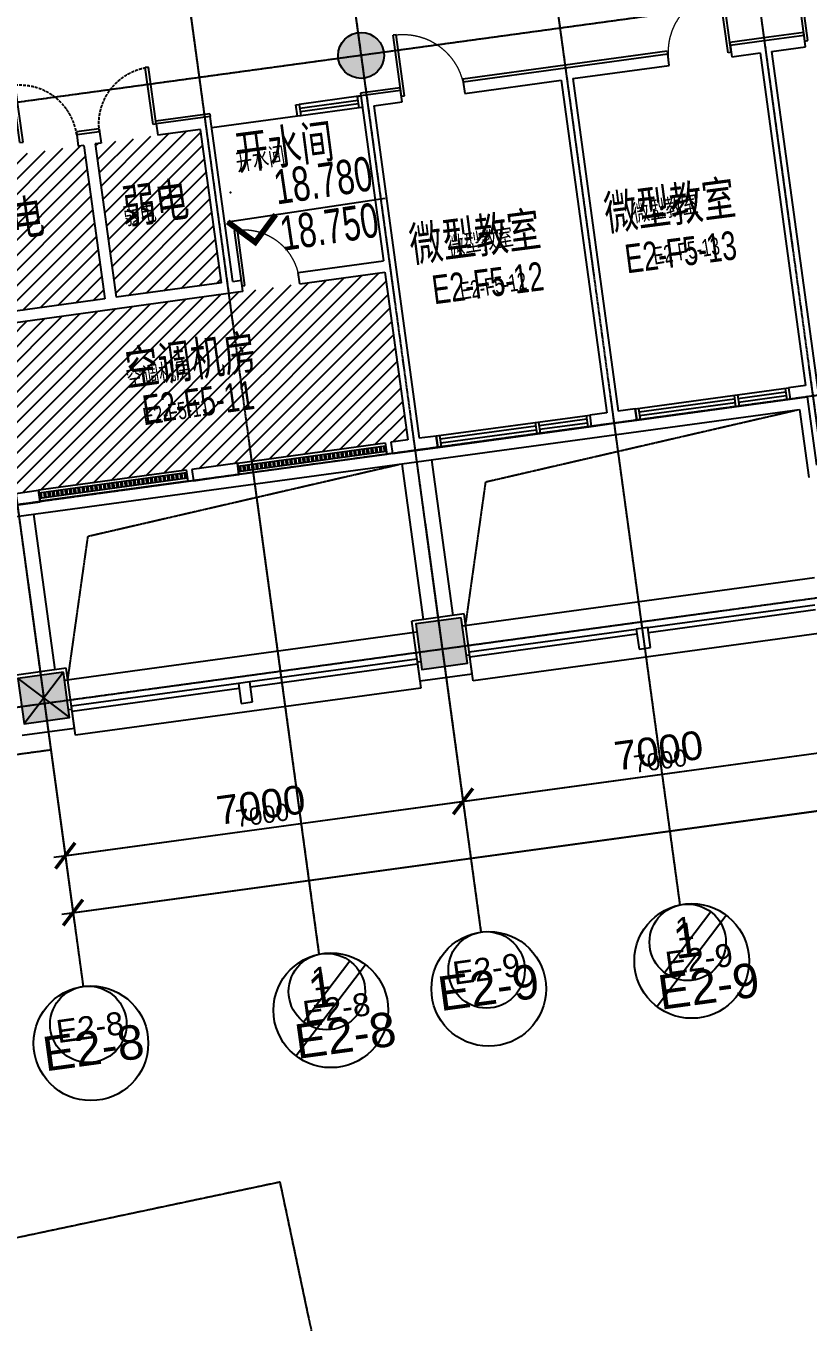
# Model space of a CAD drawing. Header units: millimetres. Extents: x -39175 to 150737, y -15023 to 140542.
# Drawn here: x -2207 to 11431, y 88440 to 111038 of the extents above; entities that cross this region are included whole.
import ezdxf
from ezdxf.enums import TextEntityAlignment as Align

# ---------------------------------------------------------------- set-up
doc = ezdxf.new("R2010")
doc.units = ezdxf.units.MM
doc.header["$LTSCALE"] = 10
for name, pattern in [('DASH', [0.35, 0.25, -0.1]), ('E-RG-1F$0$$0$DOTE', [2.42, 2, -0.2, 0.02, -0.2]), ('XRE2$0$HIDDEN', [0.375, 0.25, -0.125])]:
    doc.linetypes.add(name, pattern=pattern)
for name, color, linetype in [('A—墙体', 7, 'Continuous'), ('A—文字索引', 40, 'Continuous'), ('A—轴线、尺寸', 1, 'Continuous'), ('A—门窗', 135, 'Continuous'), ('E2-RI-5F$0$A-SYMB-VOID', 35, 'Continuous'), ('I—平面—填充03(灰度)', 250, 'Continuous'), ('I—平面—文字', 40, 'Continuous'), ('I—平面—文字（放大1：100）', 40, 'XRE2$0$HIDDEN'), ('I—平面—标高', 40, 'Continuous'), ('I—平面—装饰面层线', 192, 'Continuous'), ('I—平面—门', 22, 'Continuous'), ('轴线100', 1, 'Continuous')]:
    doc.layers.add(name, color=color, linetype=linetype)
doc.layers.add('E2-RI-5F$0$A-DETL', color=5, linetype='Continuous', lineweight=5)
doc.layers.add('E2-RI-5F$0$A-DOOR', color=32, linetype='Continuous', lineweight=5)
doc.styles.add('ARIAL', font='arial.ttf')
doc.styles.add('E1-RI-5F$0$$4$XD2008', font='SIMYOU.TTF', dxfattribs={"width": 0.7})
doc.styles.add('E2-RI-5F$0$Standard', font='gbenor.shx', dxfattribs={"bigfont": 'gbcbig.shx'})
doc.styles.add('XD2008', font='SIMYOU.TTF', dxfattribs={"width": 0.7, "height": 600})
doc.dimstyles.new('200', dxfattribs={"dimscale": 200, "dimtxt": 2.5, "dimasz": 2, "dimexe": 1, "dimexo": 1, "dimgap": 0.8, "dimtad": 1, "dimdec": 0, "dimdsep": 46, "dimtxsty": 'ARIAL', "dimblk1": 'ARCHTICK', "dimblk2": 'ARCHTICK', "dimsah": 1, "dimcen": -0.9, "dimdle": 1, "dimclrd": 256, "dimclre": 256, "dimclrt": 40, "dimaunit": 1, "dimadec": 0, "dimazin": 0, "dimtfac": 0.35, "dimtdec": 0, "dimtix": 1, "dimtmove": 2, "dimatfit": 3, "dimldrblk": 'ARCHTICK', "dimfxl": 0, "dimtvp": 0.8, "dimtolj": 1, "dimtzin": 0, "dimarcsym": 0})
doc.dimstyles.new('副本 100', dxfattribs={"dimscale": 100, "dimtxt": 2.5, "dimasz": 2, "dimexe": 1, "dimexo": 1, "dimgap": 0.8, "dimtad": 1, "dimdec": 0, "dimdsep": 46, "dimtxsty": 'ARIAL', "dimblk1": 'ARCHTICK', "dimblk2": 'ARCHTICK', "dimsah": 1, "dimcen": -0.9, "dimdle": 1, "dimclrd": 256, "dimclre": 256, "dimclrt": 40, "dimaunit": 1, "dimadec": 0, "dimazin": 0, "dimtfac": 0.35, "dimtdec": 0, "dimtix": 1, "dimtmove": 2, "dimatfit": 3, "dimldrblk": 'ARCHTICK', "dimfxl": 0, "dimtvp": 0.8, "dimtolj": 1, "dimtzin": 0, "dimarcsym": 0})
pattern_1 = [(45, (-6071.9, -5118.89), (-132.58252, 132.58252), [])]

# ---------------------------------------------------------------- blocks, each defined once
blk = doc.blocks.new('E-COLS-F5')
at = {"layer": 'I—平面—填充03(灰度)'}
h = blk.add_hatch(color=18, dxfattribs=at)
edge = h.paths.add_edge_path()
edge.add_arc((11712551, -6096421), 400, 0, 360)
for points in [[(11714295, -6106225), (11713503, -6106333), (11713611, -6107126), (11714404, -6107017)], [(11707360, -6107173), (11706567, -6107281), (11706675, -6108074), (11707468, -6107965)]]:
    blk.add_hatch(color=18, dxfattribs=at).paths.add_polyline_path(points)
at = {"layer": 'A—墙体'}
for points in [[(11714295, -6106225), (11713503, -6106333), (11713611, -6107126), (11714404, -6107017)], [(11707360, -6107173), (11706567, -6107281), (11706675, -6108074), (11707468, -6107965)]]:
    blk.add_lwpolyline(points, close=True, dxfattribs=at)
blk.add_circle((11712551, -6096421), 400, dxfattribs=at)
blk = doc.blocks.new('E2-RI-5F$0$$DorLib2D$00000001')
at = {"layer": 'I—平面—门'}
for p, q in [((0.45, 0.975), (0.5, 0.975)), ((0.45, 0), (0.45, 0.975)), ((0.5, 0), (0.5, 0.975)), ((0.5, 0), (0.45, 0))]:
    blk.add_line(p, q, dxfattribs=at)
at = {"layer": 'I—平面—门', "color": 8, "linetype": 'DASH', "lineweight": 13}
blk.add_arc((0.475, 0), 0.975, 91.4693, 180, dxfattribs=at)
blk = doc.blocks.new('E2-RI-5F$0$DOOR1000')
at = {"layer": 'I—平面—门'}
for p, q in [((0, 1000), (56, 1000)), ((0, 0), (0, 1000)), ((56, 0), (56, 1000)), ((0, 0), (56, 0))]:
    blk.add_line(p, q, dxfattribs=at)
at = {"layer": 'I—平面—门', "color": 8, "linetype": 'DASH', "ltscale": 20}
blk.add_arc((0, 0), 1000, 0, 90, dxfattribs=at)
blk = doc.blocks.new('E2-RI-5F$0$窗2727')
at = {"layer": 'A—门窗'}
for p, q in [((11707367, -6105027), (11710042, -6104662)), ((11709150, -6104784), (11709178, -6104982)), ((11709992, -6104736), (11709160, -6104850)), ((11709983, -6104670), (11710010, -6104868)), ((11710042, -6104662), (11710069, -6104860)), ((11707394, -6105225), (11710069, -6104860)), ((11709100, -6104858), (11707436, -6105085)), ((11709109, -6104924), (11707445, -6105151)), ((11709091, -6104792), (11709118, -6104990)), ((11710001, -6104802), (11709169, -6104916)), ((11707367, -6105027), (11707394, -6105225)), ((11707426, -6105019), (11707454, -6105217))]:
    blk.add_line(p, q, dxfattribs=at)
blk = doc.blocks.new('E2-RI-5F$0$$DDT_AUDIT_GENERATED_(0)')
at = {"style": 'E2-RI-5F$0$Standard'}
blk.add_text('$DDT_AUDIT_GENERATED_(0)', height=1, dxfattribs=at).set_placement((0, 0))
blk = doc.blocks.new('_ArchTick')
at = {"color": 0, "linetype": 'ByBlock', "const_width": 0.15}
blk.add_lwpolyline([(-0.5, -0.5), (0.5, 0.5)], dxfattribs=at)
blk = doc.blocks.new('*D4704')
at = {"layer": 'A—轴线、尺寸', "linetype": 'ByBlock', "lineweight": -2}
for p, q in [((11701, 103223), (12378, 98269)), ((4765, 102275), (5443, 97321)), ((5217, 97492), (12549, 98494))]:
    blk.add_line(p, q, dxfattribs=at)
at = {"layer": 'Defpoints', "color": 0, "linetype": 'ByBlock'}
for p in [(11674, 103421), (4738, 102473), (12351, 98467)]:
    blk.add_point(p, dxfattribs=at)
at = {"layer": 'A—轴线、尺寸', "linetype": 'ByBlock', "lineweight": -2, "xscale": 400, "yscale": 400, "zscale": 400}
for p, rotation in [((12351, 98467), 7.783339573525556), ((5415, 97519), 187.7833395735256)]:
    blk.add_blockref('_ArchTick', p, dxfattribs=dict(at, rotation=rotation))
at = {"layer": 'A—轴线、尺寸', "color": 40, "linetype": 'ByBlock', "insert": (8827, 98404), "char_height": 500, "attachment_point": 5, "rotation": 7.7833, "style": 'ARIAL'}
blk.add_mtext('\\A1;7000', dxfattribs=at)
blk = doc.blocks.new('*D4712')
at = {"layer": 'A—轴线、尺寸', "linetype": 'ByBlock', "lineweight": -2}
for p, q in [((67205, 110659), (67998, 104862)), ((-1583, 95553), (68169, 105087)), ((-2150, 101179), (-1358, 95382))]:
    blk.add_line(p, q, dxfattribs=at)
at = {"layer": 'Defpoints', "color": 0, "linetype": 'ByBlock'}
for p in [(67178, 110857), (67971, 105060), (-2177, 101377)]:
    blk.add_point(p, dxfattribs=at)
at = {"layer": 'A—轴线、尺寸', "linetype": 'ByBlock', "lineweight": -2, "xscale": 400, "yscale": 400, "zscale": 400}
for p, rotation in [((67971, 105060), 7.783339573525556), ((-1385, 95580), 187.7833395735256)]:
    blk.add_blockref('_ArchTick', p, dxfattribs=dict(at, rotation=rotation))
at = {"layer": 'A—轴线、尺寸', "color": 40, "linetype": 'ByBlock', "insert": (33237, 100732), "char_height": 500, "attachment_point": 5, "rotation": 7.7833, "style": 'ARIAL'}
blk.add_mtext('\\A1;70000', dxfattribs=at)
blk = doc.blocks.new('*D4713')
at = {"layer": 'A—轴线、尺寸', "linetype": 'ByBlock', "lineweight": -2}
for p, q in [((4765, 102275), (5443, 97321)), ((-2170, 101327), (-1493, 96373)), ((-1718, 96544), (5614, 97546))]:
    blk.add_line(p, q, dxfattribs=at)
at = {"layer": 'Defpoints', "color": 0, "linetype": 'ByBlock'}
for p in [(4738, 102473), (-2197, 101525), (5415, 97519)]:
    blk.add_point(p, dxfattribs=at)
at = {"layer": 'A—轴线、尺寸', "linetype": 'ByBlock', "lineweight": -2, "xscale": 400, "yscale": 400, "zscale": 400}
for p, rotation in [((5415, 97519), 7.783339573525556), ((-1520, 96571), 187.7833395735256)]:
    blk.add_blockref('_ArchTick', p, dxfattribs=dict(at, rotation=rotation))
at = {"layer": 'A—轴线、尺寸', "color": 40, "linetype": 'ByBlock', "insert": (1891, 97456), "char_height": 500, "attachment_point": 5, "rotation": 7.7833, "style": 'ARIAL'}
blk.add_mtext('\\A1;7000', dxfattribs=at)
blk = doc.blocks.new('*D4737')
at = {"layer": 'A—轴线、尺寸', "linetype": 'ByBlock', "lineweight": -2}
blk.add_line((-29420, 94641), (-32252, 94254), dxfattribs=at)
blk.add_arc((994, 98798), 33355, 187.7833, 191.9526, dxfattribs=at)
at = {"layer": 'Defpoints', "color": 0, "linetype": 'ByBlock'}
for p in [(-1773, 98420), (-29222, 94668), (-23207, 93675), (-31935, 93480), (-33901, 91411)]:
    blk.add_point(p, dxfattribs=at)
at = {"layer": 'A—轴线、尺寸', "linetype": 'ByBlock', "lineweight": -2, "xscale": 400, "yscale": 400, "zscale": 400}
for p, rotation in [((-32054, 94281), 97.78334124777838), ((-31638, 91890), 281.9526484732442)]:
    blk.add_blockref('_ArchTick', p, dxfattribs=dict(at, rotation=rotation))
at = {"layer": 'A—轴线、尺寸', "color": 40, "linetype": 'ByBlock', "insert": (-31464, 93152), "char_height": 500, "attachment_point": 5, "rotation": 279.868, "style": 'ARIAL'}
blk.add_mtext('\\A1;4°', dxfattribs=at)
blk = doc.blocks.new('E1-RI-5F$0$$0$ECADI-TAG-HGHT_国标_')
at = {"color": 1}
blk.add_line((-2.12, 2.12), (11.77, 2.12), dxfattribs=at)
at = {"color": 1, "const_width": 0.5}
blk.add_lwpolyline([(-2.12, 2.12), (0, 0), (2.12, 2.12)], dxfattribs=at)
at = {"color": 1}
blk.add_point((-1.48, 4.6), dxfattribs=at)
at = {"style": 'E1-RI-5F$0$$4$XD2008', "width": 0.7}
blk.add_attdef('FL', text='', height=3, dxfattribs=at).set_placement((-2.69, 2.97), align=Align.RIGHT)
for tag, p in [('F.F.L.', (2.28, 2.97)), ('T.O.S.', (2.28, -1.1))]:
    blk.add_attdef(tag, p, '', height=3, dxfattribs=at)
blk = doc.blocks.new('*D4785')
at = {"layer": 'Defpoints', "color": 0}
for p in [(-243740, 106446), (-250676, 105498), (-243063, 101492)]:
    blk.add_point(p, dxfattribs=at)
at = {"layer": '轴线100', "lineweight": -2}
for p, q in [((-243727, 106347), (-243050, 101393)), ((-250662, 105399), (-249985, 100445)), ((-250098, 100531), (-242964, 101506))]:
    blk.add_line(p, q, dxfattribs=at)
at = {"layer": '轴线100', "lineweight": -2, "xscale": 200, "yscale": 200, "zscale": 200}
for p, rotation in [((-243063, 101492), 7.783339565574511), ((-249999, 100545), 187.7833395655745)]:
    blk.add_blockref('_ArchTick', p, dxfattribs=dict(at, rotation=rotation))
at = {"layer": '轴线100', "color": 40, "insert": (-246562, 101250), "char_height": 300, "attachment_point": 5, "rotation": 7.7833, "style": 'ARIAL'}
blk.add_mtext('\\A1;7000', dxfattribs=at)
blk = doc.blocks.new('*D4793')
at = {"layer": 'Defpoints', "color": 0}
for p in [(-188236, 113883), (-187444, 108086), (-257591, 104403)]:
    blk.add_point(p, dxfattribs=at)
at = {"layer": '轴线100', "lineweight": -2}
for p, q in [((-188222, 113784), (-187430, 107987)), ((-256898, 98592), (-187344, 108099)), ((-257578, 104304), (-256785, 98507))]:
    blk.add_line(p, q, dxfattribs=at)
at = {"layer": '轴线100', "lineweight": -2, "xscale": 200, "yscale": 200, "zscale": 200}
for p, rotation in [((-187444, 108086), 7.783339565574511), ((-256799, 98606), 187.7833395655745)]:
    blk.add_blockref('_ArchTick', p, dxfattribs=dict(at, rotation=rotation))
at = {"layer": '轴线100', "color": 40, "insert": (-222153, 103577), "char_height": 300, "attachment_point": 5, "rotation": 7.7833, "style": 'ARIAL'}
blk.add_mtext('\\A1;70000', dxfattribs=at)
blk = doc.blocks.new('*D4794')
at = {"layer": 'Defpoints', "color": 0}
for p in [(-250676, 105498), (-257611, 104550), (-249999, 100545)]:
    blk.add_point(p, dxfattribs=at)
at = {"layer": '轴线100', "lineweight": -2}
for p, q in [((-250662, 105399), (-249985, 100445)), ((-257598, 104451), (-256921, 99497)), ((-257033, 99583), (-249899, 100558))]:
    blk.add_line(p, q, dxfattribs=at)
at = {"layer": '轴线100', "lineweight": -2, "xscale": 200, "yscale": 200, "zscale": 200}
for p, rotation in [((-249999, 100545), 7.783339565574511), ((-256934, 99597), 187.7833395655745)]:
    blk.add_blockref('_ArchTick', p, dxfattribs=dict(at, rotation=rotation))
at = {"layer": '轴线100', "color": 40, "insert": (-253498, 100302), "char_height": 300, "attachment_point": 5, "rotation": 7.7833, "style": 'ARIAL'}
blk.add_mtext('\\A1;7000', dxfattribs=at)
blk = doc.blocks.new('A$C1C9D1350')
at = {"layer": '轴线100', "linetype": 'E-RG-1F$0$$0$DOTE'}
for p, q in [((-247244.6, 132084.8), (-242751.6, 99213.7)), ((-250712.4, 131610.8), (-246219.3, 98739.7)), ((-254180.1, 131136.8), (-249687.1, 98265.7)), ((-257003.9, 130750.8), (-252510.8, 97879.7)), ((-261115.6, 130188.8), (-256622.6, 97317.7)), ((-185726.1, 122577.6), (-262526.2, 112080.1)), ((-184780.3, 115692.3), (-264706, 104767.6)), ((-183417.6, 112346), (-289040.1, 97908.9)), ((-284636.3, 97693.3), (-257186.8, 101445.3)), ((-253187.9, 93907), (-287667.8, 86607.9)), ((-232275.6, -4879), (-253187.9, 93907))]:
    blk.add_line(p, q, dxfattribs=at)
at = {"layer": '轴线100'}
blk.add_line((-255626.2, 98766), (-237830.1, 101198.5), dxfattribs=at)
at = {"layer": '轴线100', "linetype": 'ByBlock'}
for p, q in [((-245679.2, 98615.9), (-246483.3, 97559.1)), ((-251970.7, 97755.9), (-252774.8, 96699.1))]:
    blk.add_line(p, q, dxfattribs=at)
for centre in [(-246081.3, 98087.5), (-249588.6, 97606.5), (-252372.8, 97227.5), (-256532.3, 96657.2)]:
    blk.add_circle(centre, 666.7, dxfattribs=at)
at = {"layer": '轴线100', "color": 40, "style": 'ARIAL'}
for s, p in [('1', (-246139.5, 98329.4)), ('E2-9', (-249591.6, 97625.2)), ('E2-9', (-245883.8, 97797.1)), ('1', (-252480.5, 97460.2)), ('E2-8', (-252204.6, 96939.5)), ('E2-8', (-256504.5, 96607.3))]:
    blk.add_text(s, height=400, rotation=7.78334, dxfattribs=at).set_placement(p, align=Align.MIDDLE_CENTER)
at = {"layer": '轴线100'}
for base, p1, p2, picture, middle in [((-187443.5, 108085.6), (-257591.1, 104403), (-188235.9, 113882.9), '*D4793', (-222152.7, 103576.7)), ((-243063.1, 101492.5), (-250675.7, 105498.4), (-243740.2, 106446.4), '*D4785', (-246562.4, 101249.5)), ((-249998.6, 100544.5), (-257611.2, 104550.4), (-250675.7, 105498.4), '*D4794', (-253497.9, 100301.5))]:
    dim = blk.add_linear_dim(base=base, p1=p1, p2=p2, angle=7.78334, dimstyle='副本 100', override={"dimtxt": 3}, dxfattribs=at)
    dim.commit()
    dim.dimension.update_dxf_attribs({"geometry": picture, "text_midpoint": middle})

msp = doc.modelspace()

# ---------------------------------------------------------------- hatches: boundary and pattern name
at = {"layer": 'A—门窗'}
h = msp.add_hatch(dxfattribs=at)
h.set_pattern_fill('ANSI32', color=256, scale=200, angle=45, style=0)
h.set_pattern_definition([(277.7833396, (-11757522.42, 6200306.104), (74.30904464, 10.15706083), []), (277.7833396, (-11757543.8, 6200277.95), (74.30904464, 10.15706083), [])])
h.paths.add_polyline_path([(-1967.7, 102799.4), (608.3, 103151.5), (594.8, 103250.5), (-1981.2, 102898.4)])
at = {"layer": 'I—平面—装饰面层线'}
h = msp.add_hatch(dxfattribs=at)
h.set_pattern_fill('ANSI31', color=8, scale=1500, style=0)
h.set_pattern_definition(pattern_1)
h.paths.add_polyline_path([(-896.9, 108995.2), (-996.4, 108981.7), (-630.7, 106306.3), (1202.6, 106556.9), (836.9, 109232.3)])
edge = h.paths.add_edge_path()
edge.add_line((-4365.4, 109631.2), (-3850.9, 105867))
edge.add_line((-3850.9, 105867), (-828.9, 106280))
edge.add_line((-828.9, 106280), (-1194.5, 108954.6))
edge.add_line((-1194.5, 108954.6), (-2779.1, 108738))
edge.add_line((-2779.1, 108738), (-2928.4, 109827.6))
edge.add_line((-2928.4, 109827.6), (-4365.4, 109631.2))
h = msp.add_hatch(dxfattribs=at)
h.set_pattern_fill('ANSI31', color=8, scale=1500, style=0)
h.set_pattern_definition(pattern_1)
h.paths.add_polyline_path([(-2782.9, 105810), (-2383.5, 102887.7), (4452.9, 103822.1), (4053.5, 106744.8)])

# ---------------------------------------------------------------- linework, layer by layer
at = {"layer": 'A—墙体'}
for p, q in [((10066.9, 110746.2), (10100.8, 110498.5)), ((10668.2, 110777.9), (10073.7, 110696.7)), ((11361.8, 110872.7), (10668.2, 110777.9)), ((11388.9, 110674.6), (11355, 110922.3)), ((8983.9, 110547.7), (7200.4, 110303.9)), ((9010.9, 110349.6), (8983.9, 110547.7)), ((10100.8, 110498.5), (10596.2, 110566.2)), ((10596.2, 110566.2), (11388.8, 104767.9)), ((10794.4, 110593.3), (11388.9, 110674.6)), ((10794.4, 110593.3), (11600.5, 104695.9)), ((7200.4, 110303.9), (5417, 110060.2)), ((7326.6, 110119.3), (9010.9, 110349.6)), ((5417, 110060.2), (5444.1, 109862)), ((5444.1, 109862), (7128.4, 110092.2)), ((7128.4, 110092.2), (7920.9, 104294.3)), ((7326.6, 110119.3), (8119.1, 104321.4)), ((4327.1, 109911.2), (3633.6, 109816.4)), ((4354.2, 109713), (4320.4, 109960.7)), ((3633.6, 109816.4), (4026.3, 106943.4)), ((3633.6, 109816.4), (4026.4, 106942.9)), ((3858.8, 109645.3), (4354.2, 109713)), ((3858.8, 109645.3), (4651.3, 103847.8)), ((1008, 109457.5), (66.8, 109328.8)), ((1400.8, 106584), (1008, 109457.5)), ((-924, 109193.4), (-1320.3, 109139.2)), ((-924, 109193.4), (-896.9, 108995.2)), ((66.8, 109328.8), (93.9, 109130.7)), ((836.9, 109232.3), (93.9, 109130.7)), ((1202.6, 106556.9), (836.9, 109232.3)), ((-1320.7, 109139), (-1293.2, 108941.1)), ((-1194.5, 108954.6), (-1293.2, 108941.1)), ((-1194.5, 108954.6), (-828.8, 106279.3)), ((-896.9, 108995.2), (-996.4, 108981.7)), ((-996.4, 108981.7), (-630.7, 106306.3)), ((2540.4, 106739.8), (4026.4, 106942.9)), ((2567.5, 106541.6), (2540.4, 106739.8)), ((2567.5, 106541.6), (4053.5, 106744.8)), ((4053.4, 106745.3), (4453.1, 103820.8)), ((1202.6, 106556.9), (-630.7, 106306.3)), ((1400.8, 106584), (1549.6, 106604.4)), ((1576.7, 106406.2), (1549.6, 106604.4)), ((-828.8, 106279.3), (-3850.7, 105866.2)), ((1576.7, 106406.2), (-2783, 105810.3)), ((11388.8, 104767.9), (11091.5, 104727.3)), ((11091.5, 104727.3), (11118.6, 104529.2)), ((11118.6, 104529.2), (11415.8, 104569.7)), ((11415.5, 104572), (11578.1, 103382.8)), ((7920.9, 104294.3), (7623.7, 104253.7)), ((7623.7, 104253.7), (7650.8, 104055.6)), ((8416.4, 104362), (8119.1, 104321.4)), ((8443.4, 104163.8), (8416.4, 104362)), ((7650.8, 104055.6), (8047.1, 104109.7)), ((8047.1, 104109.7), (8443.4, 104163.8)), ((4453.1, 103820.8), (4155.9, 103780.2)), ((4155.9, 103780.2), (4182.9, 103582)), ((4948.5, 103888.4), (4651.3, 103847.8)), ((4975.6, 103690.3), (4948.5, 103888.4)), ((4182.9, 103582), (4579.3, 103636.1)), ((4579.3, 103636.1), (4975.6, 103690.3)), ((1480.7, 103414.9), (688.1, 103306.6)), ((688.1, 103306.6), (715.1, 103108.5)), ((1507.8, 103216.7), (1480.7, 103414.9)), ((715.1, 103108.5), (1111.5, 103162.6)), ((1111.5, 103162.6), (1507.8, 103216.7)), ((-2383.4, 102887.2), (-1987.1, 102941.3)), ((-1960, 102743.1), (-1987.1, 102941.3)), ((-3496.1, 102533.4), (-1960, 102743.1))]:
    msp.add_line(p, q, dxfattribs=at)
at = {"layer": 'A—轴线、尺寸', "linetype": 'E-RG-1F$0$$0$DOTE', "ltscale": 500}
for p, q in [((8169.4, 129059.2), (12662.5, 96188.1)), ((4701.7, 128585.2), (9194.7, 95714.1)), ((1233.9, 128111.2), (5727, 95240.1)), ((-1589.8, 127725.2), (2903.2, 94854.1)), ((-5701.6, 127163.2), (-1208.5, 94292.1)), ((80491.9, 121028.9), (-7112.2, 109054.5)), ((81403.6, 114138.8), (-9291.9, 101742)), ((81877.6, 110671.1), (-34448.7, 94770.8)), ((-29222.3, 94667.7), (-1772.7, 98419.7)), ((2226.1, 90881.4), (-32253.8, 83582.3)), ((22775.6, -6191.3), (2226.1, 90881.4))]:
    msp.add_line(p, q, dxfattribs=at)
at = {"layer": 'A—轴线、尺寸', "linetype": 'ByBlock'}
for p, q in [((-212.1, 95740.4), (17584, 98172.9)), ((10004.9, 95528.4), (8798.7, 93943.2)), ((3713.4, 94668.4), (2507.2, 93083.2))]:
    msp.add_line(p, q, dxfattribs=at)
for centre in [(9401.8, 94735.8), (5863.1, 94249.4), (3110.3, 93875.8), (-1073.1, 93301.3)]:
    msp.add_circle(centre, 1000, dxfattribs=at)
at = {"layer": 'A—门窗'}
for p, q in [((3633.6, 109816.4), (2558.3, 109669.4)), ((3583.7, 109738.9), (2567.7, 109600.1)), ((3591.8, 109679.5), (2575.9, 109540.6)), ((3601.3, 109610.1), (2585.4, 109471.3)), ((-2586.9, 102455.7), (11284.4, 104349.9)), ((11284.4, 104349.9), (11446.6, 103163.2)), ((1480.7, 103414.9), (4056.8, 103767)), ((4056.8, 103767), (4083.8, 103568.8)), ((1487.5, 103365.3), (4063.5, 103717.4)), ((4077.1, 103618.4), (1501, 103266.2)), ((4083.8, 103568.8), (1507.8, 103216.7)), ((2469.4, 103499.5), (2483, 103400.5)), ((2494.2, 103502.9), (2507.8, 103403.9)), ((2543.7, 103509.7), (2557.3, 103410.6)), ((2568.5, 103513.1), (2582.1, 103414)), ((2618.1, 103519.9), (2631.6, 103420.8)), ((2642.8, 103523.2), (2656.4, 103424.2)), ((2692.4, 103530), (2705.9, 103430.9)), ((2717.1, 103533.4), (2730.7, 103434.3)), ((2766.7, 103540.2), (2780.2, 103441.1)), ((2791.4, 103543.6), (2805, 103444.5)), ((2841, 103550.3), (2854.5, 103451.3)), ((2865.8, 103553.7), (2879.3, 103454.6)), ((2915.3, 103560.5), (2928.8, 103461.4)), ((2940.1, 103563.9), (2953.6, 103464.8)), ((2989.6, 103570.6), (3003.1, 103471.6)), ((3014.4, 103574), (3027.9, 103475)), ((3063.9, 103580.8), (3077.5, 103481.7)), ((3088.7, 103584.2), (3102.2, 103485.1)), ((3138.2, 103591), (3151.8, 103491.9)), ((3163, 103594.3), (3176.5, 103495.3)), ((3212.5, 103601.1), (3226.1, 103502)), ((3237.3, 103604.5), (3250.8, 103505.4)), ((3286.8, 103611.3), (3300.4, 103512.2)), ((3311.6, 103614.7), (3325.2, 103515.6)), ((3361.1, 103621.4), (3374.7, 103522.4)), ((3385.9, 103624.8), (3399.5, 103525.7)), ((3435.5, 103631.6), (3449, 103532.5)), ((3460.2, 103635), (3473.8, 103535.9)), ((3509.8, 103641.7), (3523.3, 103542.7)), ((3534.5, 103645.1), (3548.1, 103546.1)), ((3584.1, 103651.9), (3597.6, 103552.8)), ((3608.8, 103655.3), (3622.4, 103556.2)), ((3658.4, 103662.1), (3671.9, 103563)), ((3683.2, 103665.4), (3696.7, 103566.4)), ((3732.7, 103672.2), (3746.2, 103573.1)), ((3757.5, 103675.6), (3771, 103576.5)), ((3807, 103682.4), (3820.5, 103583.3)), ((3831.8, 103685.8), (3845.3, 103586.7)), ((3881.3, 103692.5), (3894.9, 103593.5)), ((3906.1, 103695.9), (3919.6, 103596.8)), ((3955.6, 103702.7), (3969.2, 103603.6)), ((3980.4, 103706.1), (3993.9, 103607)), ((4029.9, 103712.8), (4043.5, 103613.8)), ((4054.7, 103716.2), (4068.2, 103617.2)), ((-1988, 102948), (588, 103300.1)), ((588, 103300.1), (615.1, 103101.9)), ((1480.7, 103414.9), (1507.8, 103216.7)), ((1503.4, 103367.5), (1517, 103268.4)), ((1528.2, 103370.9), (1541.7, 103271.8)), ((1577.7, 103377.7), (1591.3, 103278.6)), ((1602.5, 103381), (1616, 103282)), ((1652, 103387.8), (1665.6, 103288.7)), ((1676.8, 103391.2), (1690.4, 103292.1)), ((1726.4, 103398), (1739.9, 103298.9)), ((1751.1, 103401.4), (1764.7, 103302.3)), ((1800.7, 103408.1), (1814.2, 103309.1)), ((1825.4, 103411.5), (1839, 103312.4)), ((1875, 103418.3), (1888.5, 103319.2)), ((1899.7, 103421.7), (1913.3, 103322.6)), ((1949.3, 103428.4), (1962.8, 103329.4)), ((1974, 103431.8), (1987.6, 103332.8)), ((2023.6, 103438.6), (2037.1, 103339.5)), ((2048.4, 103442), (2061.9, 103342.9)), ((2097.9, 103448.8), (2111.4, 103349.7)), ((2122.7, 103452.1), (2136.2, 103353.1)), ((2172.2, 103458.9), (2185.7, 103359.8)), ((2197, 103462.3), (2210.5, 103363.2)), ((2246.5, 103469.1), (2260.1, 103370)), ((2271.3, 103472.5), (2284.8, 103373.4)), ((2320.8, 103479.2), (2334.4, 103380.2)), ((2345.6, 103482.6), (2359.1, 103383.5)), ((2395.1, 103489.4), (2408.7, 103390.3)), ((2419.9, 103492.8), (2433.4, 103393.7)), ((4348.8, 103402.8), (4719.6, 100689.4)), ((4864, 103473.2), (5234.9, 100759.8)), ((-1981.2, 102898.4), (594.8, 103250.5)), ((608.3, 103151.5), (-1967.7, 102799.4)), ((615.1, 103101.9), (-1960.9, 102749.8)), ((-1988, 102948), (-1960.9, 102749.8)), ((-2071.6, 102526), (-1700.7, 99811.9)), ((5433, 100786.9), (4521.5, 100662.3)), ((5576.6, 99736.7), (5433, 100786.9)), ((8634.8, 100548.6), (11547.7, 100946.8)), ((8646.3, 100464.5), (11559.2, 100862.7)), ((4665, 99612.1), (4521.5, 100662.3)), ((5523.7, 100123.4), (8436.6, 100521.5)), ((5535.2, 100039.3), (8448.1, 100437.4)), ((11616.7, 100442.3), (5592.7, 99618.9)), ((8634.8, 100548.6), (8436.6, 100521.5)), ((8436.6, 100521.5), (8484, 100174.7)), ((8682.2, 100201.8), (8634.8, 100548.6)), ((5535.2, 100039.3), (5523.7, 100123.4)), ((8484, 100174.7), (8682.2, 100201.8)), ((4612.2, 99998.8), (1699.3, 99600.6)), ((1710.8, 99516.5), (4623.7, 99914.7)), ((4612.2, 99998.8), (4623.7, 99914.7)), ((4623.7, 99914.7), (4681.1, 99494.3)), ((5592.7, 99618.9), (5535.2, 100039.3)), ((-1502.5, 99838.9), (-2414, 99714.3)), ((-1358.9, 98788.7), (-1502.5, 99838.9)), ((5576.6, 99736.7), (4665, 99612.1)), ((1501.1, 99573.5), (-1411.8, 99175.4)), ((-1400.3, 99091.3), (1512.6, 99489.5)), ((4681.1, 99494.3), (-1342.8, 98670.9)), ((1699.3, 99600.6), (1501.1, 99573.5)), ((1501.1, 99573.5), (1548.5, 99226.8)), ((1746.7, 99253.8), (1699.3, 99600.6)), ((1548.5, 99226.8), (1746.7, 99253.8)), ((-1400.3, 99091.3), (-1411.8, 99175.4)), ((-1342.8, 98670.9), (-1400.3, 99091.3)), ((-1358.9, 98788.7), (-2270.5, 98664.1))]:
    msp.add_line(p, q, dxfattribs=at)
for points in [[(2498.8, 109661.3), (2558.3, 109669.4), (2585.4, 109471.3), (2525.9, 109463.1)], [(3574.2, 109808.3), (3633.6, 109816.4), (3660.7, 109618.2), (3601.3, 109610.1)]]:
    msp.add_lwpolyline(points, close=True, dxfattribs=at)
for points in [[(5400.7, 100580.6), (11543.5, 101420.3)], [(-1534.9, 99632.7), (4608, 100472.3)], [(4619, 99949), (4678.4, 99957.1)], [(5471.1, 100065.4), (5530.5, 100073.6)], [(-1464.4, 99117.4), (-1405, 99125.6)]]:
    msp.add_lwpolyline(points, dxfattribs=at)
at = {"layer": 'Defpoints'}
for points in [[(-2346.4, 99663), (-1445.5, 98978.7)], [(-1553.8, 99771.4), (-2238.1, 98870.4)]]:
    msp.add_lwpolyline(points, dxfattribs=at)
at = {"layer": 'E2-RI-5F$0$A-DETL'}
for p, q in [((5433, 100786.9), (4521.5, 100662.3)), ((5234.9, 100759.8), (4719.6, 100689.4))]:
    msp.add_line(p, q, dxfattribs=at)
at = {"layer": 'E2-RI-5F$0$A-DOOR'}
msp.add_line((2567.2, 106542.1), (3558, 106677.6), dxfattribs=at)
at = {"layer": 'E2-RI-5F$0$A-SYMB-VOID', "color": 8, "linetype": 'DASH'}
for points in [[(5460.1, 100588.8), (5812.4, 103089.6), (11244.7, 104344.5)], [(-1475.4, 99640.8), (-1123.1, 102141.6), (4309.2, 103396.5)]]:
    msp.add_lwpolyline(points, dxfattribs=at)
at = {"layer": 'I—平面—装饰面层线'}
for p, q in [((10661.4, 110827.5), (10066.9, 110746.2)), ((10073.7, 110696.7), (10066.9, 110746.2)), ((11355, 110922.3), (10661.4, 110827.5)), ((11361.8, 110872.7), (11355, 110922.3)), ((8977.1, 110597.2), (7193.7, 110353.5)), ((8977.1, 110597.2), (8983.9, 110547.7)), ((7193.7, 110353.5), (5410.2, 110109.7)), ((5410.2, 110109.7), (5417, 110060.2)), ((4320.4, 109960.7), (3626.8, 109865.9)), ((3626.8, 109865.9), (3633.6, 109816.4)), ((4327.1, 109911.2), (4320.4, 109960.7)), ((1001.2, 109507), (60, 109378.4)), ((66.8, 109328.8), (60, 109378.4)), ((1001.2, 109507), (1008, 109457.5)), ((-930.8, 109242.9), (-1327.1, 109188.8))]:
    msp.add_line(p, q, dxfattribs=at)
for points in [[(-1327.1, 109188.8), (-1320.3, 109139.2)], [(-930.8, 109242.9), (-924, 109193.4)]]:
    msp.add_lwpolyline(points, dxfattribs=at)
at = {"layer": 'I—平面—门'}
msp.add_line((2525.9, 109463.1), (1035.1, 109259.4), dxfattribs=at)

# ---------------------------------------------------------------- block references
at = {"layer": 'A—墙体'}
msp.add_blockref('E-COLS-F5', (-11708913.6, 6206944.1), dxfattribs=at)
at = {"layer": 'A—门窗'}
for name, p in [('E2-RI-5F$0$$DDT_AUDIT_GENERATED_(0)', (-630.7, 106306.3)), ('E2-RI-5F$0$窗2727', (-11698950.7, 6209389.3)), ('E2-RI-5F$0$窗2727', (-11702418.5, 6208915.7))]:
    msp.add_blockref(name, p, dxfattribs=at)
at = {"layer": 'I—平面—标高'}
ref = msp.add_blockref('E1-RI-5F$0$$0$ECADI-TAG-HGHT_国标_', (1792.1, 107266.2), dxfattribs=dict(at, xscale=199.9999999990889, yscale=200, zscale=199.9999999997809, rotation=8.51326511671147))
ref.add_attrib('F.F.L.', '18.780', (2169, 107922.7), dxfattribs={"layer": '0', "height": 600, "rotation": 8.51327, "style": 'E1-RI-5F$0$$4$XD2008', "width": 0.7})
ref.add_attrib('T.O.S.', '18.750', (2276.5, 107115.4), dxfattribs={"layer": '0', "height": 600, "rotation": 8.51327, "style": 'E1-RI-5F$0$$4$XD2008', "width": 0.7})
at = {"layer": 'I—平面—门'}
for p, xscale, yscale, zscale, rotation in [((11920.2, 110848.1), -1099.999999998943, 1100, -1099.999999999165, 7.783339663147758), ((9545, 110503.7), 1099.999999998817, 1099.999999999069, 1099.999999999027, 7.783339663099689), ((4885.6, 109886.6), -1099.999999998943, 1100, -1099.999999999165, 7.783339663147758), ((2058.5, 106573), -999.9999999981917, 999.9999999990687, 999.9999999991151, 7.783339473592346)]:
    msp.add_blockref('E2-RI-5F$0$$DorLib2D$00000001', p, dxfattribs=dict(at, xscale=xscale, yscale=yscale, zscale=zscale, rotation=rotation))
at = {"layer": 'I—平面—门', "xscale": -1, "rotation": 7.784458892892321}
msp.add_blockref('E2-RI-5F$0$DOOR1000', (66.4, 109328.6), dxfattribs=at)
at = {"layer": 'I—平面—门', "rotation": 7.782966458832163}
msp.add_blockref('E2-RI-5F$0$DOOR1000', (-2311.5, 109003.6), dxfattribs=at)
at = {"layer": '轴线100'}
msp.add_blockref('A$C1C9D1350', (255414.1, -3026), dxfattribs=at)

# ---------------------------------------------------------------- texts
at = {"layer": 'A—文字索引', "style": 'ARIAL'}
for s, p in [('1', (9314.5, 95098.7)), ('E2-9', (5858.5, 94277.5)), ('E2-9', (9697.9, 94300.2)), ('1', (2948.7, 94224.8)), ('E2-8', (3362.6, 93443.8)), ('E2-8', (-1031.4, 93226.5))]:
    msp.add_text(s, height=600, rotation=7.78334, dxfattribs=at).set_placement(p, align=Align.MIDDLE_CENTER)
at = {"layer": 'I—平面—文字', "linetype": 'ByBlock', "style": 'XD2008', "width": 0.7}
for s, height, rotation, p in [('开水间', 600, 7.45124, (1486.4, 108528.5, 0)), ('弱电', 600, 7.95472, (-474.6, 107580.4, 0)), ('微型教室', 600, 7.40998, (7919.9, 107468, 0)), ('强电', 600, 7.95472, (-2993.1, 107284.3, 0)), ('微型教室', 600, 7.38483, (4522.8, 106921.5, 0)), ('E2-F5-13', 500, 7.40998, (8275.8, 106722.8)), ('E2-F5-12', 500, 7.38483, (4912.3, 106184.1)), ('空调机房', 600, 7.95472, (-423.6, 104760.3, 0)), ('E2-F5-11', 500, 7.95472, (-130.9, 104094))]:
    msp.add_text(s, height=height, rotation=rotation, dxfattribs=at).set_placement(p)
at = {"layer": 'I—平面—文字（放大1：100）', "linetype": 'ByBlock', "style": 'XD2008', "width": 0.7}
for s, p in [('开水间', (1478.7, 108509.6, 0)), ('微型教室', (8398.4, 107621.1, 0)), ('弱电', (-482.2, 107561.5, 0)), ('微型教室', (5176.1, 107045.4, 0)), ('E2-F5-13', (8754.2, 106875.9)), ('E2-F5-12', (5387, 106263.4)), ('空调机房', (-431.2, 104741.4, 0)), ('E2-F5-11', (-138.5, 104075.1))]:
    msp.add_text(s, height=300, rotation=9.15842, dxfattribs=at).set_placement(p)

# ---------------------------------------------------------------- dimensions: what is measured, and where the dimension line sits
at = {"layer": 'A—轴线、尺寸', "linetype": 'ByBlock'}
for base, p1, p2, picture, middle in [((67970.5, 105060.1), (-2177, 101377.4), (67178.1, 110857.3), '*D4712', (33236.7, 100731.6)), ((12351, 98466.9), (4738.4, 102472.8), (11673.9, 103420.8), '*D4704', (8827, 98404.4)), ((5415.5, 97518.9), (-2197.2, 101524.9), (4738.4, 102472.8), '*D4713', (1891.5, 97456.4))]:
    dim = msp.add_linear_dim(base=base, p1=p1, p2=p2, angle=7.78334, dimstyle='200', dxfattribs=at)
    dim.commit()
    dim.dimension.update_dxf_attribs({"geometry": picture, "text_midpoint": middle})
dim = msp.add_angular_dim_2l(base=(-31934.6, 93480.5), line1=((-23206.6, 93674.8), (-33901.5, 91410.8)), line2=((-29222.3, 94667.7), (-1772.7, 98419.7)), dimstyle='200', dxfattribs=at)
dim.commit()
dim.dimension.update_dxf_attribs({"geometry": '*D4737', "text_midpoint": (-31463.7, 93151.8)})

doc.saveas('drawing.dxf')
